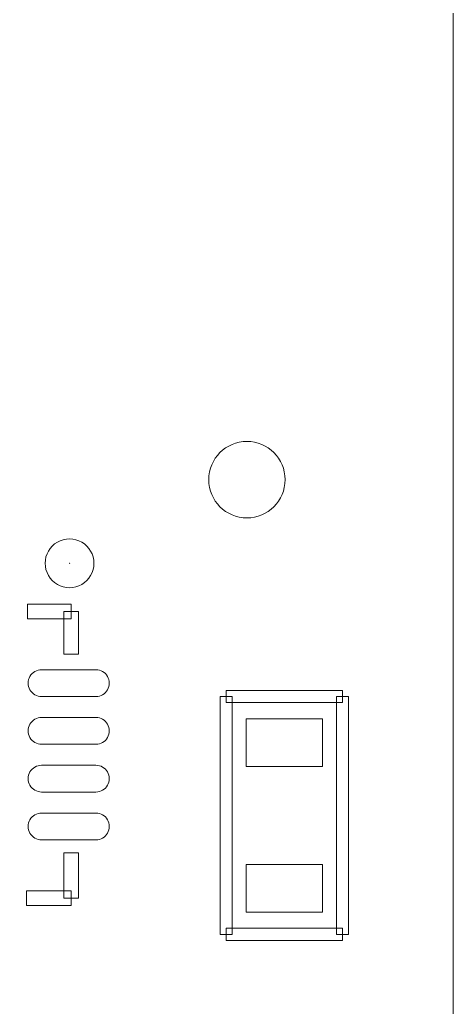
# Model space of a CAD drawing. Header units: millimetres. Extents: x -32 to 79, y -57 to 20.
# Drawn here: x 43.9 to 48.44, y -48.9 to -38.57 of the extents above; entities that cross this region are included whole.
import ezdxf

# ---------------------------------------------------------------- set-up
doc = ezdxf.new("R2010")
doc.units = ezdxf.units.MM
doc.header["$MEASUREMENT"] = 0
for name, color, linetype in [('BG_OUTLINE', 7, 'Continuous'), ('PG_SILKSCREEN_TOP', 7, 'Continuous'), ('PIN_TOP', 7, 'Continuous')]:
    doc.layers.add(name, color=color, linetype=linetype)

msp = doc.modelspace()

# ---------------------------------------------------------------- linework, layer by layer
at = {"layer": 'BG_OUTLINE', "lineweight": 9}
msp.add_open_spline([(-31.5602, -57.3483), (-31.5602, -57.3483), (-31.5602, 2.6515), (-31.5602, 2.6515), (-31.5602, 2.6515), (-31.5602, 2.6515), (48.4395, 2.6515), (48.4395, 2.6515), (48.4395, 2.6515), (48.4395, 2.6515), (48.4395, -57.3483), (48.4395, -57.3483), (48.4395, -57.3483), (48.4395, -57.3483), (-31.5602, -57.3483), (-31.5602, -57.3483)], degree=3, knots=[0, 0, 0, 0, 0.25, 0.25, 0.25, 0.25, 0.5, 0.5, 0.5, 0.5, 0.75, 0.75, 0.75, 0.75, 1, 1, 1, 1], dxfattribs=at)
at = {"layer": 'PG_SILKSCREEN_TOP', "lineweight": 9}
for points, knots in [([(44.1629, -44.2556), (44.1629, -44.1644), (44.2116, -44.08), (44.2907, -44.0343), (44.2907, -44.0343), (44.3698, -43.9887), (44.4672, -43.9887), (44.5462, -44.0343), (44.5462, -44.0343), (44.6253, -44.08), (44.674, -44.1644), (44.674, -44.2556)], [0, 0, 0, 0, 0.3333333, 0.3333333, 0.3333333, 0.3333333, 0.6666667, 0.6666667, 0.6666667, 0.6666667, 1, 1, 1, 1]), ([(44.674, -44.2556), (44.674, -44.3469), (44.6253, -44.4313), (44.5462, -44.4769), (44.5462, -44.4769), (44.4672, -44.5226), (44.3698, -44.5226), (44.2907, -44.4769), (44.2907, -44.4769), (44.2116, -44.4313), (44.1629, -44.3469), (44.1629, -44.2556)], [0, 0, 0, 0, 0.3333333, 0.3333333, 0.3333333, 0.3333333, 0.6666667, 0.6666667, 0.6666667, 0.6666667, 1, 1, 1, 1]), ([(44.42, -44.2556), (44.42, -44.2551), (44.4197, -44.2546), (44.4192, -44.2543), (44.4192, -44.2543), (44.4187, -44.254), (44.4182, -44.254), (44.4177, -44.2543), (44.4177, -44.2543), (44.4172, -44.2546), (44.4169, -44.2551), (44.4169, -44.2556)], [0, 0, 0, 0, 0.3333333, 0.3333333, 0.3333333, 0.3333333, 0.6666667, 0.6666667, 0.6666667, 0.6666667, 1, 1, 1, 1]), ([(44.4169, -44.2556), (44.4169, -44.2562), (44.4172, -44.2567), (44.4177, -44.257), (44.4177, -44.257), (44.4182, -44.2572), (44.4187, -44.2572), (44.4192, -44.257), (44.4192, -44.257), (44.4197, -44.2567), (44.42, -44.2562), (44.42, -44.2556)], [0, 0, 0, 0, 0.3333333, 0.3333333, 0.3333333, 0.3333333, 0.6666667, 0.6666667, 0.6666667, 0.6666667, 1, 1, 1, 1]), ([(44.4355, -44.6836), (44.4355, -44.6836), (44.4355, -44.836), (44.4355, -44.836), (44.4355, -44.836), (44.4355, -44.836), (43.9767, -44.836), (43.9767, -44.836), (43.9767, -44.836), (43.9767, -44.836), (43.9767, -44.6836), (43.9767, -44.6836), (43.9767, -44.6836), (43.9767, -44.6836), (44.4355, -44.6836), (44.4355, -44.6836)], [0, 0, 0, 0, 0.25, 0.25, 0.25, 0.25, 0.5, 0.5, 0.5, 0.5, 0.75, 0.75, 0.75, 0.75, 1, 1, 1, 1]), ([(44.5117, -45.2071), (44.5117, -45.2071), (44.3593, -45.2071), (44.3593, -45.2071), (44.3593, -45.2071), (44.3593, -45.2071), (44.3593, -44.7598), (44.3593, -44.7598), (44.3593, -44.7598), (44.3593, -44.7598), (44.5117, -44.7598), (44.5117, -44.7598), (44.5117, -44.7598), (44.5117, -44.7598), (44.5117, -45.2071), (44.5117, -45.2071)], [0, 0, 0, 0, 0.25, 0.25, 0.25, 0.25, 0.5, 0.5, 0.5, 0.5, 0.75, 0.75, 0.75, 0.75, 1, 1, 1, 1]), ([(45.996, -45.6504), (45.996, -45.6504), (46.123, -45.6504), (46.123, -45.6504), (46.123, -45.6504), (46.123, -45.6504), (46.123, -48.1396), (46.123, -48.1396), (46.123, -48.1396), (46.123, -48.1396), (45.996, -48.1396), (45.996, -48.1396), (45.996, -48.1396), (45.996, -48.1396), (45.996, -45.6504), (45.996, -45.6504)], [0, 0, 0, 0, 0.25, 0.25, 0.25, 0.25, 0.5, 0.5, 0.5, 0.5, 0.75, 0.75, 0.75, 0.75, 1, 1, 1, 1]), ([(47.2787, -45.5869), (47.2787, -45.5869), (47.2787, -45.7139), (47.2787, -45.7139), (47.2787, -45.7139), (47.2787, -45.7139), (46.0595, -45.7139), (46.0595, -45.7139), (46.0595, -45.7139), (46.0595, -45.7139), (46.0595, -45.5869), (46.0595, -45.5869), (46.0595, -45.5869), (46.0595, -45.5869), (47.2787, -45.5869), (47.2787, -45.5869)], [0, 0, 0, 0, 0.25, 0.25, 0.25, 0.25, 0.5, 0.5, 0.5, 0.5, 0.75, 0.75, 0.75, 0.75, 1, 1, 1, 1]), ([(47.3422, -48.1396), (47.3422, -48.1396), (47.2152, -48.1396), (47.2152, -48.1396), (47.2152, -48.1396), (47.2152, -48.1396), (47.2152, -45.6504), (47.2152, -45.6504), (47.2152, -45.6504), (47.2152, -45.6504), (47.3422, -45.6504), (47.3422, -45.6504), (47.3422, -45.6504), (47.3422, -45.6504), (47.3422, -48.1396), (47.3422, -48.1396)], [0, 0, 0, 0, 0.25, 0.25, 0.25, 0.25, 0.5, 0.5, 0.5, 0.5, 0.75, 0.75, 0.75, 0.75, 1, 1, 1, 1]), ([(44.5117, -47.7601), (44.5117, -47.7601), (44.3593, -47.7601), (44.3593, -47.7601), (44.3593, -47.7601), (44.3593, -47.7601), (44.3593, -47.2851), (44.3593, -47.2851), (44.3593, -47.2851), (44.3593, -47.2851), (44.5117, -47.2851), (44.5117, -47.2851), (44.5117, -47.2851), (44.5117, -47.2851), (44.5117, -47.7601), (44.5117, -47.7601)], [0, 0, 0, 0, 0.25, 0.25, 0.25, 0.25, 0.5, 0.5, 0.5, 0.5, 0.75, 0.75, 0.75, 0.75, 1, 1, 1, 1]), ([(43.9676, -47.8363), (43.9676, -47.8363), (43.9676, -47.6839), (43.9676, -47.6839), (43.9676, -47.6839), (43.9676, -47.6839), (44.4355, -47.6839), (44.4355, -47.6839), (44.4355, -47.6839), (44.4355, -47.6839), (44.4355, -47.8363), (44.4355, -47.8363), (44.4355, -47.8363), (44.4355, -47.8363), (43.9676, -47.8363), (43.9676, -47.8363)], [0, 0, 0, 0, 0.25, 0.25, 0.25, 0.25, 0.5, 0.5, 0.5, 0.5, 0.75, 0.75, 0.75, 0.75, 1, 1, 1, 1]), ([(46.0595, -48.2031), (46.0595, -48.2031), (46.0595, -48.0761), (46.0595, -48.0761), (46.0595, -48.0761), (46.0595, -48.0761), (47.2787, -48.0761), (47.2787, -48.0761), (47.2787, -48.0761), (47.2787, -48.0761), (47.2787, -48.2031), (47.2787, -48.2031), (47.2787, -48.2031), (47.2787, -48.2031), (46.0595, -48.2031), (46.0595, -48.2031)], [0, 0, 0, 0, 0.25, 0.25, 0.25, 0.25, 0.5, 0.5, 0.5, 0.5, 0.75, 0.75, 0.75, 0.75, 1, 1, 1, 1])]:
    msp.add_open_spline(points, degree=3, knots=knots, dxfattribs=at)
at = {"layer": 'PIN_TOP', "lineweight": 9}
for points, knots in [([(46.6773, -43.3804), (46.6773, -43.1594), (46.4982, -42.9803), (46.2772, -42.9803), (46.2772, -42.9803), (46.0563, -42.9803), (45.8772, -43.1594), (45.8772, -43.3804), (45.8772, -43.3804), (45.8772, -43.6013), (46.0563, -43.7804), (46.2772, -43.7804), (46.2772, -43.7804), (46.4982, -43.7804), (46.6773, -43.6013), (46.6773, -43.3804)], [0, 0, 0, 0, 0.25, 0.25, 0.25, 0.25, 0.5, 0.5, 0.5, 0.5, 0.75, 0.75, 0.75, 0.75, 1, 1, 1, 1]), ([(44.1253, -45.3698), (44.1253, -45.3698), (44.6953, -45.3698), (44.6953, -45.3698), (44.6953, -45.3698), (44.7454, -45.3698), (44.7916, -45.3965), (44.8166, -45.4399), (44.8166, -45.4399), (44.8417, -45.4832), (44.8417, -45.5366), (44.8166, -45.5799), (44.8166, -45.5799), (44.7916, -45.6233), (44.7454, -45.65), (44.6953, -45.65), (44.6953, -45.65), (44.6953, -45.65), (44.1253, -45.65), (44.1253, -45.65), (44.1253, -45.65), (44.0753, -45.65), (44.029, -45.6233), (44.004, -45.5799), (44.004, -45.5799), (43.979, -45.5366), (43.979, -45.4832), (44.004, -45.4399), (44.004, -45.4399), (44.029, -45.3965), (44.0753, -45.3698), (44.1253, -45.3698)], [0, 0, 0, 0, 0.125, 0.125, 0.125, 0.125, 0.25, 0.25, 0.25, 0.25, 0.375, 0.375, 0.375, 0.375, 0.5, 0.5, 0.5, 0.5, 0.625, 0.625, 0.625, 0.625, 0.75, 0.75, 0.75, 0.75, 0.875, 0.875, 0.875, 0.875, 1, 1, 1, 1]), ([(44.1253, -45.8699), (44.1253, -45.8699), (44.6953, -45.8699), (44.6953, -45.8699), (44.6953, -45.8699), (44.7454, -45.8699), (44.7916, -45.8966), (44.8166, -45.94), (44.8166, -45.94), (44.8417, -45.9833), (44.8417, -46.0367), (44.8166, -46.0801), (44.8166, -46.0801), (44.7916, -46.1234), (44.7454, -46.1501), (44.6953, -46.1501), (44.6953, -46.1501), (44.6953, -46.1501), (44.1253, -46.1501), (44.1253, -46.1501), (44.1253, -46.1501), (44.0753, -46.1501), (44.029, -46.1234), (44.004, -46.0801), (44.004, -46.0801), (43.979, -46.0367), (43.979, -45.9833), (44.004, -45.94), (44.004, -45.94), (44.029, -45.8966), (44.0753, -45.8699), (44.1253, -45.8699)], [0, 0, 0, 0, 0.125, 0.125, 0.125, 0.125, 0.25, 0.25, 0.25, 0.25, 0.375, 0.375, 0.375, 0.375, 0.5, 0.5, 0.5, 0.5, 0.625, 0.625, 0.625, 0.625, 0.75, 0.75, 0.75, 0.75, 0.875, 0.875, 0.875, 0.875, 1, 1, 1, 1]), ([(47.0692, -46.383), (47.0692, -46.383), (46.2691, -46.383), (46.2691, -46.383), (46.2691, -46.383), (46.2691, -46.383), (46.2691, -45.8829), (46.2691, -45.8829), (46.2691, -45.8829), (46.2691, -45.8829), (47.0692, -45.8829), (47.0692, -45.8829), (47.0692, -45.8829), (47.0692, -45.8829), (47.0692, -46.383), (47.0692, -46.383)], [0, 0, 0, 0, 0.25, 0.25, 0.25, 0.25, 0.5, 0.5, 0.5, 0.5, 0.75, 0.75, 0.75, 0.75, 1, 1, 1, 1]), ([(44.1253, -46.3698), (44.1253, -46.3698), (44.6953, -46.3698), (44.6953, -46.3698), (44.6953, -46.3698), (44.7454, -46.3698), (44.7916, -46.3965), (44.8166, -46.4398), (44.8166, -46.4398), (44.8417, -46.4832), (44.8417, -46.5366), (44.8166, -46.5799), (44.8166, -46.5799), (44.7916, -46.6233), (44.7454, -46.65), (44.6953, -46.65), (44.6953, -46.65), (44.6953, -46.65), (44.1253, -46.65), (44.1253, -46.65), (44.1253, -46.65), (44.0753, -46.65), (44.029, -46.6233), (44.004, -46.5799), (44.004, -46.5799), (43.979, -46.5366), (43.979, -46.4832), (44.004, -46.4398), (44.004, -46.4398), (44.029, -46.3965), (44.0753, -46.3698), (44.1253, -46.3698)], [0, 0, 0, 0, 0.125, 0.125, 0.125, 0.125, 0.25, 0.25, 0.25, 0.25, 0.375, 0.375, 0.375, 0.375, 0.5, 0.5, 0.5, 0.5, 0.625, 0.625, 0.625, 0.625, 0.75, 0.75, 0.75, 0.75, 0.875, 0.875, 0.875, 0.875, 1, 1, 1, 1]), ([(44.1253, -46.8699), (44.1253, -46.8699), (44.6953, -46.8699), (44.6953, -46.8699), (44.6953, -46.8699), (44.7454, -46.8699), (44.7916, -46.8966), (44.8166, -46.94), (44.8166, -46.94), (44.8417, -46.9833), (44.8417, -47.0367), (44.8166, -47.0801), (44.8166, -47.0801), (44.7916, -47.1234), (44.7454, -47.1501), (44.6953, -47.1501), (44.6953, -47.1501), (44.6953, -47.1501), (44.1253, -47.1501), (44.1253, -47.1501), (44.1253, -47.1501), (44.0753, -47.1501), (44.029, -47.1234), (44.004, -47.0801), (44.004, -47.0801), (43.979, -47.0367), (43.979, -46.9833), (44.004, -46.94), (44.004, -46.94), (44.029, -46.8966), (44.0753, -46.8699), (44.1253, -46.8699)], [0, 0, 0, 0, 0.125, 0.125, 0.125, 0.125, 0.25, 0.25, 0.25, 0.25, 0.375, 0.375, 0.375, 0.375, 0.5, 0.5, 0.5, 0.5, 0.625, 0.625, 0.625, 0.625, 0.75, 0.75, 0.75, 0.75, 0.875, 0.875, 0.875, 0.875, 1, 1, 1, 1]), ([(47.0692, -47.907), (47.0692, -47.907), (46.2691, -47.907), (46.2691, -47.907), (46.2691, -47.907), (46.2691, -47.907), (46.2691, -47.4069), (46.2691, -47.4069), (46.2691, -47.4069), (46.2691, -47.4069), (47.0692, -47.4069), (47.0692, -47.4069), (47.0692, -47.4069), (47.0692, -47.4069), (47.0692, -47.907), (47.0692, -47.907)], [0, 0, 0, 0, 0.25, 0.25, 0.25, 0.25, 0.5, 0.5, 0.5, 0.5, 0.75, 0.75, 0.75, 0.75, 1, 1, 1, 1])]:
    msp.add_open_spline(points, degree=3, knots=knots, dxfattribs=at)

doc.saveas('drawing.dxf')
